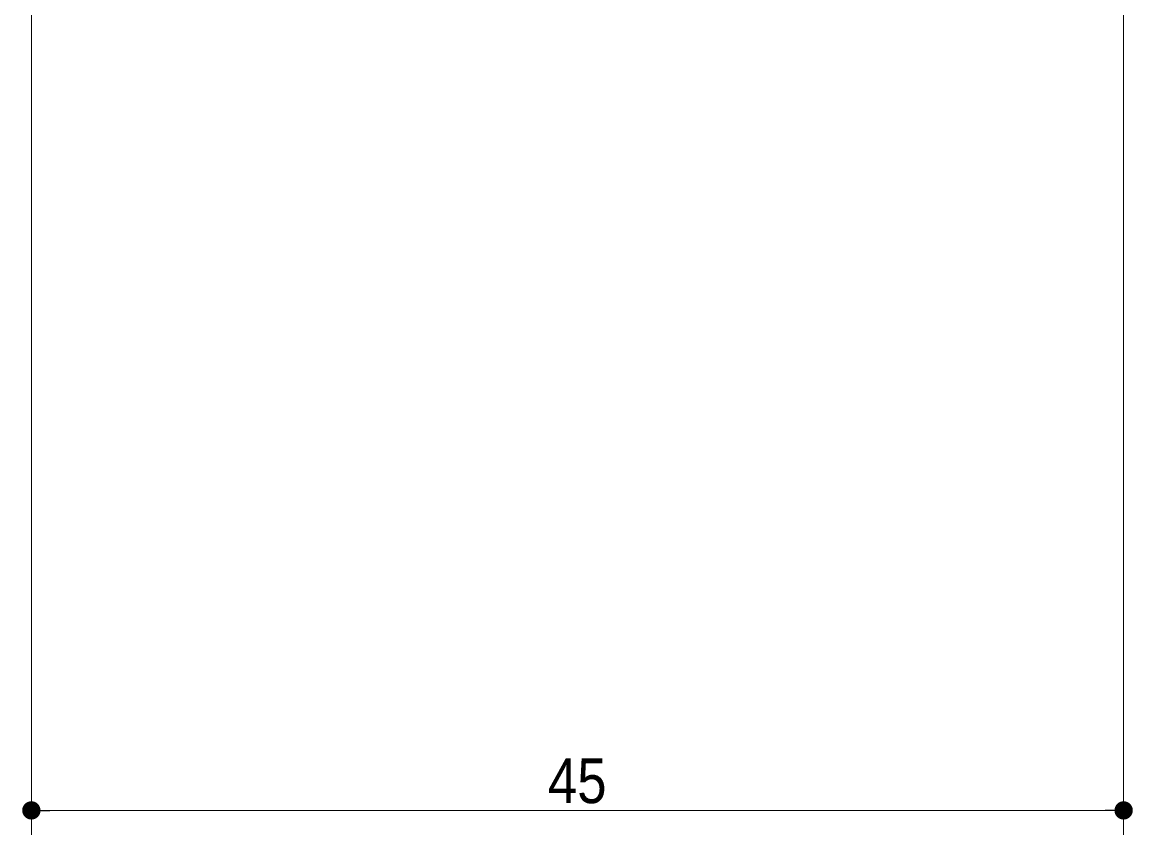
# Model space of a CAD drawing. Units: millimetres on the paper. Extents: x -303 to 303, y -152 to 152.
# Drawn here: x 21.07 to 66.54, y -84.98 to -51.68 of the extents above; entities that cross this region are included whole.
import ezdxf
from ezdxf.enums import TextEntityAlignment as Align

# ---------------------------------------------------------------- set-up
doc = ezdxf.new("R2010")
doc.units = ezdxf.units.MM
doc.header["$PDMODE"] = 32
doc.header["$PDSIZE"] = 0.5
doc.layers.add('0-2_2寸法-1', color=7, linetype='Continuous', lineweight=5)
doc.layers.add('0-3_0', color=7, linetype='Continuous', lineweight=25)
doc.layers.add('0-4_Defpoints', color=7, linetype='Continuous')
doc.styles.add('ＭＳ Ｐゴシック', font='')
doc.styles.get('ＭＳ Ｐゴシック').set_extended_font_data('MS PGothic')

# ---------------------------------------------------------------- blocks, each defined once
blk = doc.blocks.new('_Dot')
at = {"layer": '0-3_0'}
blk.add_line((-0.5, 0), (-1, 0), dxfattribs=at)
for points in [[(0, 0), (-0.5, 0), (-0.496, 0.063)], [(0, 0), (-0.496, -0.063), (-0.5, 0)], [(0, 0), (-0.496, 0.063), (-0.484, 0.124)], [(0, 0), (-0.484, -0.124), (-0.496, -0.063)], [(0, 0), (-0.484, 0.124), (-0.465, 0.184)], [(0, 0), (-0.465, -0.184), (-0.484, -0.124)], [(0, 0), (-0.465, 0.184), (-0.438, 0.241)], [(0, 0), (-0.438, -0.241), (-0.465, -0.184)], [(0, 0), (-0.438, 0.241), (-0.405, 0.294)], [(0, 0), (-0.405, -0.294), (-0.438, -0.241)], [(0, 0), (-0.405, 0.294), (-0.364, 0.342)], [(0, 0), (-0.364, -0.342), (-0.405, -0.294)], [(0, 0), (-0.364, 0.342), (-0.319, 0.385)], [(0, 0), (-0.319, -0.385), (-0.364, -0.342)], [(0, 0), (-0.319, 0.385), (-0.268, 0.422)], [(0, 0), (-0.268, -0.422), (-0.319, -0.385)], [(0, 0), (-0.268, 0.422), (-0.213, 0.452)], [(0, 0), (-0.213, -0.452), (-0.268, -0.422)], [(0, 0), (-0.213, 0.452), (-0.155, 0.476)], [(0, 0), (-0.155, -0.476), (-0.213, -0.452)], [(0, 0), (-0.155, 0.476), (-0.094, 0.491)], [(0, 0), (-0.094, -0.491), (-0.155, -0.476)], [(0, 0), (-0.094, 0.491), (-0.031, 0.499)], [(0, 0), (-0.031, -0.499), (-0.094, -0.491)], [(0, 0), (-0.031, 0.499), (0.031, 0.499)], [(0, 0), (0.031, -0.499), (-0.031, -0.499)], [(0, 0), (0.031, 0.499), (0.094, 0.491)], [(0, 0), (0.094, 0.491), (0.155, 0.476)], [(0, 0), (0.155, 0.476), (0.213, 0.452)], [(0, 0), (0.213, 0.452), (0.268, 0.422)], [(0, 0), (0.268, 0.422), (0.319, 0.385)], [(0, 0), (0.319, 0.385), (0.364, 0.342)], [(0, 0), (0.364, 0.342), (0.405, 0.294)], [(0, 0), (0.405, 0.294), (0.438, 0.241)], [(0, 0), (0.438, 0.241), (0.465, 0.184)], [(0, 0), (0.465, 0.184), (0.484, 0.124)], [(0, 0), (0.484, 0.124), (0.496, 0.063)], [(0, 0), (0.496, 0.063), (0.5, 0)], [(0, 0), (0.094, -0.491), (0.031, -0.499)], [(0, 0), (0.155, -0.476), (0.094, -0.491)], [(0, 0), (0.213, -0.452), (0.155, -0.476)], [(0, 0), (0.268, -0.422), (0.213, -0.452)], [(0, 0), (0.319, -0.385), (0.268, -0.422)], [(0, 0), (0.364, -0.342), (0.319, -0.385)], [(0, 0), (0.405, -0.294), (0.364, -0.342)], [(0, 0), (0.438, -0.241), (0.405, -0.294)], [(0, 0), (0.465, -0.184), (0.438, -0.241)], [(0, 0), (0.484, -0.124), (0.465, -0.184)], [(0, 0), (0.496, -0.063), (0.484, -0.124)], [(0, 0), (0.5, 0), (0.496, -0.063)]]:
    blk.add_solid(points, dxfattribs=at)

msp = doc.modelspace()

# ---------------------------------------------------------------- linework, layer by layer
at = {"layer": '0-2_2寸法-1'}
for p, q in [((21.448, -23.252), (21.448, -84.979)), ((66.167, -23.252), (66.167, -84.979)), ((65.416, -83.979), (22.199, -83.979))]:
    msp.add_line(p, q, dxfattribs=at)
at = {"layer": '0-4_Defpoints'}
msp.add_point((21.448, -83.979), dxfattribs=at)

# ---------------------------------------------------------------- block references
at = {"layer": '0-2_2寸法-1', "xscale": 0.7503418, "yscale": 0.7503418, "rotation": 180}
msp.add_blockref('_Dot', (21.448, -83.979), dxfattribs=at)
at = {"layer": '0-2_2寸法-1', "xscale": 0.7503418, "yscale": 0.7503418}
msp.add_blockref('_Dot', (66.167, -83.979), dxfattribs=at)

# ---------------------------------------------------------------- texts
at = {"layer": '0-2_2寸法-1', "style": 'ＭＳ Ｐゴシック', "width": 0.9}
msp.add_text('45', height=1.833, dxfattribs=at).set_placement((42.597, -84.232), align=Align.BOTTOM_LEFT)

doc.saveas('drawing.dxf')
